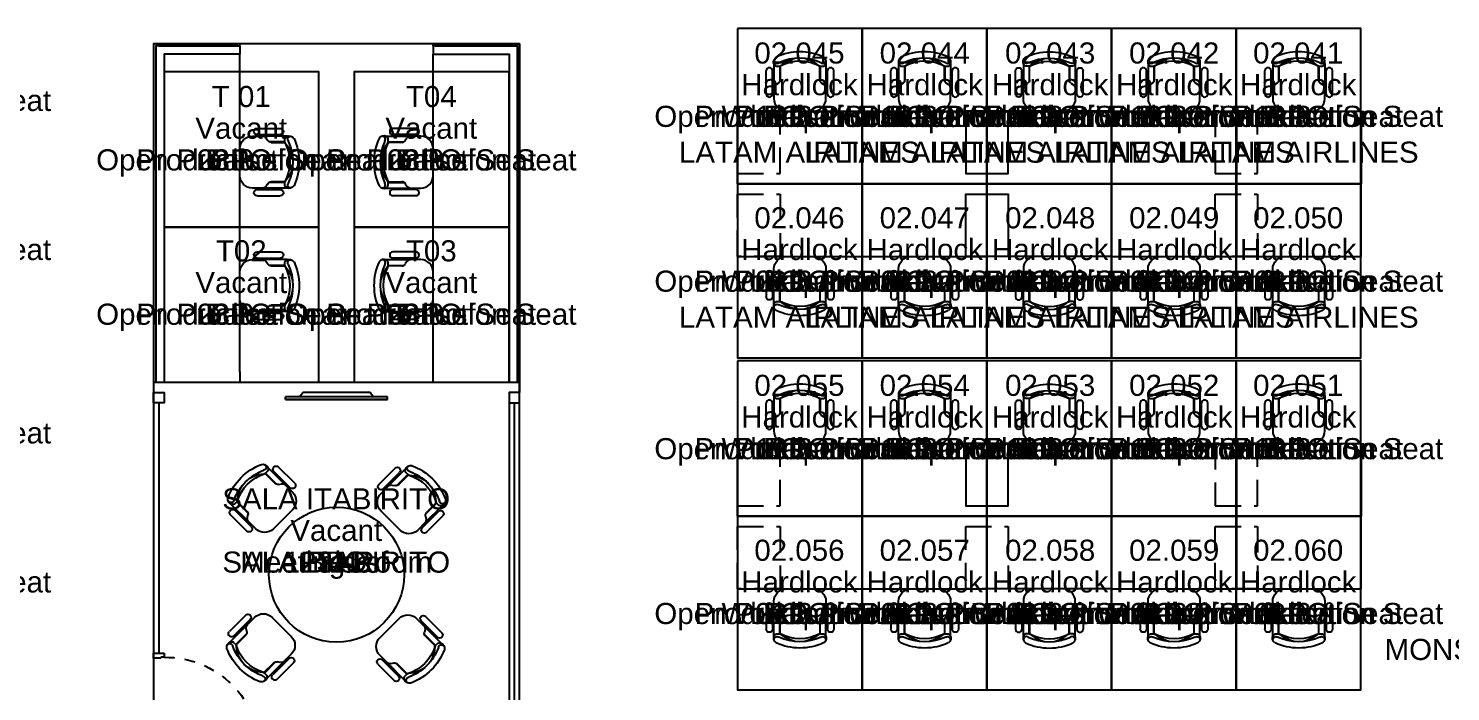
# Model space of a CAD drawing. Header units: metres. Extents: x 249.2 to 324.9, y -97.6 to -23.3.
# Drawn here: x 268.73 to 282.42, y -66.5 to -60.11 of the extents above; entities that cross this region are included whole.
import ezdxf
from ezdxf.enums import TextEntityAlignment as Align

# ---------------------------------------------------------------- set-up
doc = ezdxf.new("R2010")
doc.units = ezdxf.units.M
doc.linetypes.add('ACC BH AltaVila -2PAV$0$HIDDEN', pattern=[0.375, 0.25, -0.125])
doc.linetypes.add('ACC BH AltaVila -2PAV$0$HIDDEN2', pattern=[0.1875, 0.125, -0.0625])
for name, color, linetype in [('ACC BH AltaVila -2PAV$0$252', 7, 'Continuous'), ('ACC BH AltaVila -2PAV$0$DGS', 7, 'Continuous'), ('ACC BH AltaVila -2PAV$0$DPT', 7, 'Continuous'), ('ACC BH AltaVila -2PAV$0$INF', 7, 'Continuous'), ('ACC BH AltaVila -2PAV$0$MBN', 7, 'Continuous'), ('ACC BH AltaVila -2PAV$0$PN1', 7, 'Continuous'), ('ACC BH AltaVila -2PAV$0$PRJ', 7, 'ACC BH AltaVila -2PAV$0$HIDDEN2'), ('EC1 Space Function Descs', 7, 'Continuous'), ('EC1 Space Names', 7, 'Continuous'), ('EC1 Space Numbers', 140, 'Continuous'), ('EC1 Space Polygons', 6, 'Continuous'), ('EC1 Space Project', 7, 'Continuous'), ('EC1 Space Square Footages', 7, 'Continuous'), ('EC1 Space Status Descs', 7, 'Continuous'), ('EC1 Space Type Descs', 7, 'Continuous'), ('EC1 Tenant Names', 7, 'Continuous'), ('EC1 UDA Design Capacity', 7, 'Continuous'), ('EC1 UDA Is Secured', 7, 'Continuous')]:
    doc.layers.add(name, color=color, linetype=linetype)
doc.styles.add('EC1 LABELS', font='arial.ttf', dxfattribs={"height": 0.2})

# ---------------------------------------------------------------- blocks, each defined once
blk = doc.blocks.new('ACC BH AltaVila -2PAV$0$CAD10')
for p, q in [((-25, -11.2), (-25, -35.1)), ((25, -11.2), (25, -35.1)), ((-32.5, -40.5), (-32.5, -18.2)), ((-26.5, -40.5), (-26.5, -18.2)), ((-22.7, -13.8), (-19, -13.8)), ((-19.5, -13.8), (-19.5, -28.8)), ((-19, -13.8), (-19, -26.9)), ((19, -13.8), (22.7, -13.8)), ((19, -26.9), (19, -13.8)), ((19.5, -13.8), (19.5, -28.8)), ((26.5, -40.5), (26.5, -18.2)), ((32.5, -40.5), (32.5, -18.2)), ((-25, -35.1), (-25, -45)), ((-20.8, -30.2), (-23.2, -31.8)), ((23.2, -31.8), (20.8, -30.2)), ((25, -45), (25, -35.1)), ((-13, -57), (13, -57))]:
    blk.add_line(p, q)
for centre, radius, start, end in [((-19.7, -9.6), 5.59, 123.8625, 206.9558), ((-19.7, -9.6), 5.59, 197.4075, 206.9558), ((-22.1, -8.2), 2.82, 158.9328, 309.9139), ((-20.8, -9.7), 4.48, 211.9392, 245.6213), ((0, -55.1), 55.1, 65.57, 114.43), ((0, -55.1), 49.1, 65.57, 114.43), ((0, -48.9), 39.9, 61.5569, 118.4431), ((-20.8, -9.7), 4.48, 294.3787, 309.8839), ((0, -32.1), 26.1, 46.4961, 133.5039), ((20.8, -9.7), 4.48, 230.1161, 245.6213), ((22.1, -8.2), 2.82, 230.0861, 21.0672), ((20.8, -9.7), 4.48, 294.3787, 328.0608), ((19.7, -9.6), 5.59, 333.0442, 56.1375), ((-29.5, -18.2), 3, 0, 180), ((-22.5, -12.8), 1, 242.2765, 270), ((-23, -26.9), 4, 303.6901, 0), ((-19.3, -12.8), 1, 270, 298.086), ((19.3, -12.8), 1, 241.914, 270), ((23, -26.9), 4, 180, 236.3099), ((22.5, -12.8), 1, 270, 297.7235), ((29.5, -18.2), 3, 0, 180), ((-29.5, -40.5), 3, 180, 0), ((-21, -35.1), 4, 123.6901, 180), ((21, -35.1), 4, 0, 56.3099), ((29.5, -40.5), 3, 180, 0), ((-13, -45), 12, 180, 270), ((13, -45), 12, 270, 0)]:
    blk.add_arc(centre, radius, start, end)
blk = doc.blocks.new('ACC BH AltaVila -2PAV$0$TV 42')
at = {"layer": 'ACC BH AltaVila -2PAV$0$INF'}
for p, q in [((-894.1, 473.6), (-796.1, 473.6)), ((-894.1, 473.6), (-796.1, 473.6)), ((-894.1, 471.1), (-894.1, 473.6)), ((-894.1, 471.1), (-796.1, 471.1)), ((-796.1, 471.1), (-894.1, 471.1)), ((-880.6, 473.6), (-877.6, 478)), ((-877.6, 478), (-812.7, 478)), ((-809.7, 473.6), (-812.7, 478)), ((-796.1, 471.1), (-796.1, 473.6))]:
    blk.add_line(p, q, dxfattribs=at)
blk = doc.blocks.new('ACC BH AltaVila -2PAV$0$CAD')
for p, q in [((16.5, 32.5), (38.8, 32.5)), ((21.8, 25), (12, 25)), ((16.5, 26.5), (38.8, 26.5)), ((45.7, 25), (21.8, 25)), ((26.8, 20.8), (25.2, 23.2)), ((43.2, 19.5), (28.2, 19.5)), ((43.2, 19), (30.1, 19)), ((43.2, 22.7), (43.2, 19)), ((0, 13), (0, -13)), ((12, -25), (21.8, -25)), ((16.5, -26.5), (38.8, -26.5)), ((45.7, -25), (21.8, -25)), ((25.2, -23.2), (26.8, -20.8)), ((43.2, -19.5), (28.2, -19.5)), ((30.1, -19), (43.2, -19)), ((43.2, -19), (43.2, -22.7)), ((16.5, -32.5), (38.8, -32.5))]:
    blk.add_line(p, q)
for centre, radius, start, end in [((16.5, 29.5), 3, 90, 270), ((38.8, 29.5), 3, 270, 90), ((12, 13), 12, 90, 180), ((21.8, 21), 4, 33.6901, 90), ((30.1, 23), 4, 213.6901, 270), ((47.2, 20.8), 4.47, 121.9392, 155.6213), ((44.2, 22.4), 0.999, 152.2765, 180), ((44.2, 19.2), 0.999, 180, 208.086), ((47.2, 20.8), 4.47, 204.3787, 219.8839), ((8.1, 0), 39.9, 331.5569, 28.4431), ((24.9, 0), 26.1, 316.4961, 43.5039), ((47.4, 19.7), 5.58, 33.8625, 116.9558), ((47.4, 19.7), 5.58, 107.4075, 116.9558), ((48.7, 22.1), 2.82, 68.9328, 219.9139), ((1.9, 0), 49, 335.57, 24.43), ((1.9, 0), 55, 335.57, 24.43), ((12, -13), 12, 180, 270), ((16.5, -29.5), 3, 90, 270), ((21.8, -21), 4, 270, 326.3099), ((30.1, -23), 4, 90, 146.3099), ((38.8, -29.5), 3, 270, 90), ((47.2, -20.8), 4.47, 140.1161, 155.6213), ((44.2, -19.2), 0.999, 151.914, 180), ((44.2, -22.4), 0.999, 180, 207.7235), ((47.2, -20.8), 4.47, 204.3787, 238.0608), ((47.4, -19.7), 5.58, 243.0442, 326.1375), ((48.7, -22.1), 2.82, 140.0861, 291.0672)]:
    blk.add_arc(centre, radius, start, end)
blk = doc.blocks.new('*U44')
at = {"layer": 'ACC BH AltaVila -2PAV$0$MBN', "rotation": 90}
blk.add_blockref('ACC BH AltaVila -2PAV$0$CAD', (0, -28.5), dxfattribs=at)
blk = doc.blocks.new('*U45')
at = {"layer": 'ACC BH AltaVila -2PAV$0$MBN', "color": 0, "linetype": 'ByBlock', "lineweight": -2, "transparency": 16777216}
blk.add_blockref('*U44', (77019.3, -90319.2), dxfattribs=at)
for p, rotation in [((76918.4, -90421.8), 90), ((77121.9, -90420.2), 270), ((77020.9, -90522.8), 180)]:
    blk.add_blockref('*U44', p, dxfattribs=dict(at, rotation=rotation))
blk = doc.blocks.new('ACC BH AltaVila -2PAV$0$PT 90 BT 10')
at = {"color": 2}
blk.add_lwpolyline([(96.4, -6944.2), (99.4, -6944.2), (99.4, -6945.2), (106.4, -6945.2), (106.4, -6940.2), (96.4, -6940.2), (96.4, -6944.2)], dxfattribs=at)
for points in [[(4.4, -7033.2), (96.4, -7033.2), (96.4, -7036.2), (4.4, -7036.2)], [(96.4, -7036.2), (99.4, -7036.2), (99.4, -7035.2), (106.4, -7035.2), (106.4, -7040.2), (96.4, -7040.2)]]:
    blk.add_lwpolyline(points, close=True, dxfattribs=at)
at = {"color": 1}
blk.add_arc((94.9, -7034.7), 90.5, 89.0283, 180.9717, dxfattribs=at)

msp = doc.modelspace()

# ---------------------------------------------------------------- linework, layer by layer
at = {"layer": 'ACC BH AltaVila -2PAV$0$252'}
for points in [[(276.754, -60.91), (276.754, -61.61), (275.554, -61.61), (275.554, -60.91)], [(277.954, -60.91), (277.954, -61.61), (276.754, -61.61), (276.754, -60.91)], [(278.159, -60.91), (277.749, -60.91), (277.749, -61.51), (278.159, -61.51)], [(277.954, -60.91), (277.954, -61.61), (279.154, -61.61), (279.154, -60.91)], [(280.354, -60.91), (280.354, -61.61), (279.154, -61.61), (279.154, -60.91)], [(281.554, -60.91), (281.554, -61.61), (280.354, -61.61), (280.354, -60.91)], [(276.754, -62.31), (276.754, -61.61), (275.554, -61.61), (275.554, -62.31)], [(277.954, -62.31), (277.954, -61.61), (276.754, -61.61), (276.754, -62.31)], [(278.159, -62.31), (277.749, -62.31), (277.749, -61.71), (278.159, -61.71)], [(277.954, -62.31), (277.954, -61.61), (279.154, -61.61), (279.154, -62.31)], [(280.354, -62.31), (280.354, -61.61), (279.154, -61.61), (279.154, -62.31)], [(281.554, -62.31), (281.554, -61.61), (280.354, -61.61), (280.354, -62.31)], [(276.754, -64.11), (276.754, -64.81), (275.554, -64.81), (275.554, -64.11)], [(277.954, -64.11), (277.954, -64.81), (276.754, -64.81), (276.754, -64.11)], [(278.159, -64.11), (277.749, -64.11), (277.749, -64.71), (278.159, -64.71)], [(277.954, -64.11), (277.954, -64.81), (279.154, -64.81), (279.154, -64.11)], [(280.354, -64.11), (280.354, -64.81), (279.154, -64.81), (279.154, -64.11)], [(281.554, -64.11), (281.554, -64.81), (280.354, -64.81), (280.354, -64.11)], [(276.754, -65.51), (276.754, -64.81), (275.554, -64.81), (275.554, -65.51)], [(277.954, -65.51), (277.954, -64.81), (276.754, -64.81), (276.754, -65.51)], [(277.954, -65.51), (277.954, -64.81), (279.154, -64.81), (279.154, -65.51)], [(280.354, -65.51), (280.354, -64.81), (279.154, -64.81), (279.154, -65.51)], [(281.554, -65.51), (281.554, -64.81), (280.354, -64.81), (280.354, -65.51)]]:
    msp.add_lwpolyline(points, close=True, dxfattribs=at)
at = {"layer": 'ACC BH AltaVila -2PAV$0$252', "linetype": 'ACC BH AltaVila -2PAV$0$HIDDEN'}
for points in [[(275.964, -60.91), (275.554, -60.91), (275.554, -61.51), (275.964, -61.51)], [(280.559, -60.91), (280.149, -60.91), (280.149, -61.51), (280.559, -61.51)], [(275.964, -62.31), (275.554, -62.31), (275.554, -61.71), (275.964, -61.71)], [(280.559, -62.31), (280.149, -62.31), (280.149, -61.71), (280.559, -61.71)], [(275.964, -64.11), (275.554, -64.11), (275.554, -64.71), (275.964, -64.71)], [(280.559, -64.11), (280.149, -64.11), (280.149, -64.71), (280.559, -64.71)], [(275.964, -65.51), (275.554, -65.51), (275.554, -64.91), (275.964, -64.91)], [(278.159, -65.51), (277.749, -65.51), (277.749, -64.91), (278.159, -64.91)], [(280.559, -65.51), (280.149, -65.51), (280.149, -64.91), (280.559, -64.91)]]:
    msp.add_lwpolyline(points, close=True, dxfattribs=at)
at = {"layer": 'ACC BH AltaVila -2PAV$0$DGS'}
for p, q in [((269.934, -63.519), (273.454, -63.519)), ((269.934, -63.519), (269.934, -63.619)), ((273.454, -63.519), (273.454, -63.619))]:
    msp.add_line(p, q, dxfattribs=at)
at = {"layer": 'ACC BH AltaVila -2PAV$0$DPT'}
for p, q in [((269.934, -63.719), (269.934, -66.14)), ((269.984, -63.719), (269.984, -66.13)), ((273.354, -63.719), (273.354, -67.13)), ((273.404, -63.719), (273.404, -67.13))]:
    msp.add_line(p, q, dxfattribs=at)
for points in [[(269.934, -63.619), (270.034, -63.619), (270.034, -63.719), (269.934, -63.719)], [(273.454, -63.619), (273.354, -63.619), (273.354, -63.719), (273.454, -63.719)]]:
    msp.add_lwpolyline(points, close=True, dxfattribs=at)
at = {"layer": 'ACC BH AltaVila -2PAV$0$MBN'}
for p, q in [((270.764, -60.281), (270.764, -60.361)), ((272.624, -60.281), (272.624, -60.361)), ((270.764, -63.419), (270.764, -63.519)), ((270.034, -63.619), (270.034, -63.619)), ((272.624, -63.519), (273.354, -63.519))]:
    msp.add_line(p, q, dxfattribs=at)
for points in [[(269.984, -60.281), (270.764, -60.281), (270.764, -60.261), (269.934, -60.261), (269.934, -63.519), (269.954, -63.519)], [(269.984, -60.281), (270.744, -60.281), (270.744, -60.281), (269.954, -60.281), (269.954, -63.519), (269.954, -63.519)], [(273.404, -60.281), (272.624, -60.281), (272.624, -60.261), (273.454, -60.261), (273.454, -63.519), (273.434, -63.519)], [(273.404, -60.281), (272.644, -60.281), (272.644, -60.281), (273.434, -60.281), (273.434, -63.519), (273.434, -63.519)], [(270.764, -61.011), (270.764, -61.011), (270.764, -60.361), (270.034, -60.361), (270.034, -63.419)], [(272.624, -61.011), (272.624, -61.011), (272.624, -60.361), (273.354, -60.361), (273.354, -63.419)], [(270.034, -61.011), (270.034, -63.519), (270.034, -63.519), (270.034, -63.519)], [(270.764, -63.419), (270.764, -63.419), (270.764, -61.011)], [(272.624, -63.519), (272.624, -63.519), (272.624, -61.011)], [(273.354, -61.011), (273.354, -63.519), (273.354, -63.519), (273.354, -63.519)]]:
    msp.add_lwpolyline(points, dxfattribs=at)
msp.add_circle((271.694, -65.374), 0.65, dxfattribs=at)
at = {"layer": 'ACC BH AltaVila -2PAV$0$PN1'}
msp.add_lwpolyline([(269.934, -63.519), (273.454, -63.519), (273.454, -60.261), (269.934, -60.261)], close=True, dxfattribs=at)
at = {"layer": 'EC1 Space Polygons'}
for points in [[(275.553, -60.114), (275.553, -61.61), (276.754, -61.61), (276.754, -60.114), (275.553, -60.114)], [(276.754, -60.114), (276.754, -61.61), (277.954, -61.61), (277.954, -60.114), (276.754, -60.114)], [(277.954, -60.114), (277.954, -61.61), (279.154, -61.61), (279.154, -60.114), (277.954, -60.114)], [(279.154, -60.114), (279.154, -61.61), (280.353, -61.61), (280.353, -60.114), (279.154, -60.114)], [(280.353, -60.114), (280.353, -61.61), (281.553, -61.61), (281.553, -60.114), (280.353, -60.114)], [(270.035, -62.026), (271.523, -62.026), (271.523, -60.533), (270.035, -60.533), (270.035, -62.026)], [(271.865, -62.026), (273.354, -62.026), (273.354, -60.533), (271.865, -60.533), (271.865, -62.026)], [(275.553, -61.61), (275.553, -63.285), (276.754, -63.285), (276.754, -61.61), (275.553, -61.61)], [(276.754, -61.61), (276.754, -63.285), (277.954, -63.285), (277.954, -61.61), (276.754, -61.61)], [(277.954, -61.61), (277.954, -63.285), (279.154, -63.285), (279.154, -61.61), (277.954, -61.61)], [(279.154, -61.61), (279.154, -63.285), (280.353, -63.285), (280.353, -61.61), (279.154, -61.61)], [(280.353, -61.61), (280.353, -63.285), (281.553, -63.285), (281.553, -61.61), (280.353, -61.61)], [(270.035, -63.519), (271.523, -63.519), (271.523, -62.026), (270.035, -62.026), (270.035, -63.519)], [(271.865, -63.519), (273.354, -63.519), (273.354, -62.026), (271.865, -62.026), (271.865, -63.519)], [(275.553, -63.313), (275.553, -64.81), (276.754, -64.81), (276.754, -63.313), (275.553, -63.313)], [(276.754, -63.313), (276.754, -64.81), (277.954, -64.81), (277.954, -63.313), (276.754, -63.313)], [(277.954, -63.313), (277.954, -64.81), (279.154, -64.81), (279.154, -63.313), (277.954, -63.313)], [(279.154, -63.313), (279.154, -64.81), (280.353, -64.81), (280.353, -63.313), (279.154, -63.313)], [(280.353, -63.313), (280.353, -64.81), (281.553, -64.81), (281.553, -63.313), (280.353, -63.313)], [(269.935, -63.519), (273.453, -63.519), (273.453, -66.777), (269.935, -66.777), (269.935, -63.519)], [(275.553, -64.81), (275.553, -66.484), (276.754, -66.484), (276.754, -64.81), (275.553, -64.81)], [(276.754, -64.81), (276.754, -66.484), (277.954, -66.484), (277.954, -64.81), (276.754, -64.81)], [(277.954, -64.81), (277.954, -66.484), (279.154, -66.484), (279.154, -64.81), (277.954, -64.81)], [(279.154, -64.81), (279.154, -66.484), (280.353, -66.484), (280.353, -64.81), (279.154, -64.81)], [(280.353, -64.81), (280.353, -66.484), (281.553, -66.484), (281.553, -64.81), (280.353, -64.81)]]:
    msp.add_lwpolyline(points, close=True, dxfattribs=at)

# ---------------------------------------------------------------- block references
at = {"layer": 'ACC BH AltaVila -2PAV$0$252', "extrusion": (0, 0, -1), "xscale": -0.01, "yscale": 0.01, "zscale": -0.01}
for p in [(-276.154, -60.34), (-277.354, -60.34), (-280.954, -60.34), (-276.154, -63.54), (-277.354, -63.54), (-280.954, -63.54)]:
    msp.add_blockref('ACC BH AltaVila -2PAV$0$CAD10', p, dxfattribs=at)
at = {"layer": 'ACC BH AltaVila -2PAV$0$252', "yscale": 0.01, "zscale": 0.01}
for p, xscale in [((278.554, -60.34), -0.01), ((279.754, -60.34), 0.01), ((278.554, -63.54), -0.01), ((279.754, -63.54), 0.01)]:
    msp.add_blockref('ACC BH AltaVila -2PAV$0$CAD10', p, dxfattribs=dict(at, xscale=xscale))
at = {"layer": 'ACC BH AltaVila -2PAV$0$252', "yscale": 0.01, "zscale": 0.01, "rotation": 180}
for p, xscale in [((276.154, -62.88), -0.01), ((277.354, -62.88), -0.01), ((278.554, -62.88), 0.01), ((279.754, -62.88), -0.01), ((280.954, -62.88), -0.01), ((276.154, -66.08), -0.01), ((277.354, -66.08), -0.01), ((278.554, -66.08), 0.01), ((279.754, -66.08), -0.01), ((280.954, -66.08), -0.01)]:
    msp.add_blockref('ACC BH AltaVila -2PAV$0$CAD10', p, dxfattribs=dict(at, xscale=xscale))
at = {"layer": 'ACC BH AltaVila -2PAV$0$INF', "color": 252, "xscale": -0.01, "yscale": 0.01, "zscale": 0.01}
msp.add_blockref('ACC BH AltaVila -2PAV$0$TV 42', (263.242, -68.398), dxfattribs=at)
at = {"layer": 'ACC BH AltaVila -2PAV$0$MBN', "extrusion": (0, 0, -1), "yscale": 0.01, "zscale": -0.01}
for p, xscale, rotation in [((-271.334, -61.401), 0.01, 90.00000000000001), ((-272.054, -61.401), -0.01, 270), ((-271.334, -62.59), 0.01, 90.00000000000001), ((-272.054, -62.59), -0.01, 270)]:
    msp.add_blockref('ACC BH AltaVila -2PAV$0$CAD10', p, dxfattribs=dict(at, xscale=xscale, rotation=rotation))
at = {"layer": 'ACC BH AltaVila -2PAV$0$MBN', "xscale": -0.01, "yscale": 0.01, "zscale": 0.01, "rotation": 45}
msp.add_blockref('*U45', (176.932, 1118.623), dxfattribs=at)
at = {"layer": 'ACC BH AltaVila -2PAV$0$PRJ', "xscale": -0.01, "yscale": 0.01, "zscale": 0.01}
msp.add_blockref('ACC BH AltaVila -2PAV$0$PT 90 BT 10', (270.998, 3.273), dxfattribs=at)

# ---------------------------------------------------------------- texts
at = {"layer": 'EC1 Space Function Descs', "style": 'EC1 LABELS'}
for s, p in [('Production Seat', (276.149, -61.062)), ('Production Seat', (277.355, -61.062)), ('Production Seat', (278.562, -61.062)), ('Production Seat', (279.756, -61.062)), ('Production Seat', (280.949, -61.062)), ('Production Seat', (270.777, -61.481)), ('Production Seat', (272.606, -61.481)), ('Production Seat', (276.149, -62.649)), ('Production Seat', (277.355, -62.649)), ('Production Seat', (278.562, -62.649)), ('Production Seat', (279.756, -62.649)), ('Production Seat', (280.949, -62.649)), ('Production Seat', (270.777, -62.967)), ('Production Seat', (272.606, -62.967)), ('Production Seat', (276.149, -64.262)), ('Production Seat', (277.355, -64.262)), ('Production Seat', (278.562, -64.262)), ('Production Seat', (279.756, -64.262)), ('Production Seat', (280.949, -64.262)), ('Meeting Room', (271.691, -65.354)), ('Production Seat', (276.149, -65.849)), ('Production Seat', (277.355, -65.849)), ('Production Seat', (278.562, -65.849)), ('Production Seat', (279.756, -65.849)), ('Production Seat', (280.949, -65.849))]:
    msp.add_text(s, height=0.2032, dxfattribs=at).set_placement(p, align=Align.CENTER)
at = {"layer": 'EC1 Space Names', "style": 'EC1 LABELS'}
for s, p in [('Workstation', (276.149, -61.062)), ('Workstation', (277.355, -61.062)), ('Workstation', (278.562, -61.062)), ('Workstation', (279.756, -61.062)), ('Workstation', (280.949, -61.062)), ('Workstation', (276.149, -62.649)), ('Workstation', (277.355, -62.649)), ('Workstation', (278.562, -62.649)), ('Workstation', (279.756, -62.649)), ('Workstation', (280.949, -62.649)), ('Workstation', (276.149, -64.262)), ('Workstation', (277.355, -64.262)), ('Workstation', (278.562, -64.262)), ('Workstation', (279.756, -64.262)), ('Workstation', (280.949, -64.262)), ('SALA ITABIRITO', (271.691, -65.354)), ('Workstation', (276.149, -65.849)), ('Workstation', (277.355, -65.849)), ('Workstation', (278.562, -65.849)), ('Workstation', (279.756, -65.849)), ('Workstation', (280.949, -65.849))]:
    msp.add_text(s, height=0.2032, dxfattribs=at).set_placement(p, align=Align.CENTER)
at = {"layer": 'EC1 Space Numbers', "style": 'EC1 LABELS'}
for s, p in [('02.045', (276.149, -60.452)), ('02.044', (277.355, -60.452)), ('02.043', (278.562, -60.452)), ('02.042', (279.756, -60.452)), ('02.041', (280.949, -60.452)), ('T 01', (270.777, -60.871)), ('T04', (272.606, -60.871)), ('02.046', (276.149, -62.039)), ('02.047', (277.355, -62.039)), ('02.048', (278.562, -62.039)), ('02.049', (279.756, -62.039)), ('02.050', (280.949, -62.039)), ('T02', (270.777, -62.357)), ('T03', (272.606, -62.357)), ('02.055', (276.149, -63.652)), ('02.054', (277.355, -63.652)), ('02.053', (278.562, -63.652)), ('02.052', (279.756, -63.652)), ('02.051', (280.949, -63.652)), ('SALA ITABIRITO', (271.691, -64.745)), ('02.056', (276.149, -65.24)), ('02.057', (277.355, -65.24)), ('02.058', (278.562, -65.24)), ('02.059', (279.756, -65.24)), ('02.060', (280.949, -65.24))]:
    msp.add_text(s, height=0.2032, dxfattribs=at).set_placement(p, align=Align.CENTER)
at = {"layer": 'EC1 Space Project', "style": 'EC1 LABELS'}
for s, p in [('LATAM AIRLINES', (276.149, -61.407)), ('LATAM AIRLINES', (277.355, -61.407)), ('LATAM AIRLINES', (278.562, -61.407)), ('LATAM AIRLINES', (279.756, -61.407)), ('LATAM AIRLINES', (280.949, -61.407)), ('LATAM AIRLINES', (276.149, -62.995)), ('LATAM AIRLINES', (277.355, -62.995)), ('LATAM AIRLINES', (278.562, -62.995)), ('LATAM AIRLINES', (279.756, -62.995)), ('LATAM AIRLINES', (280.949, -62.995)), ('MONSANTO (Comissionamento)', (283.87, -66.195))]:
    msp.add_text(s, height=0.2032, dxfattribs=at).set_placement(p, align=Align.CENTER)
at = {"layer": 'EC1 Space Square Footages', "style": 'EC1 LABELS'}
for s, p in [('19.3 sf', (276.149, -61.062)), ('19.3 sf', (277.355, -61.062)), ('19.3 sf', (278.562, -61.062)), ('19.3 sf', (279.756, -61.062)), ('19.3 sf', (280.949, -61.062)), ('23.9 sf', (270.777, -61.481)), ('23.9 sf', (272.606, -61.481)), ('21.6 sf', (276.149, -62.649)), ('21.6 sf', (277.355, -62.649)), ('21.6 sf', (278.562, -62.649)), ('21.6 sf', (279.756, -62.649)), ('21.6 sf', (280.949, -62.649)), ('23.9 sf', (270.777, -62.967)), ('23.9 sf', (272.606, -62.967)), ('19.3 sf', (276.149, -64.262)), ('19.3 sf', (277.355, -64.262)), ('19.3 sf', (278.562, -64.262)), ('19.3 sf', (279.756, -64.262)), ('19.3 sf', (280.949, -64.262)), ('123.4 sf', (271.691, -65.354)), ('21.6 sf', (276.149, -65.849)), ('21.6 sf', (277.355, -65.849)), ('21.6 sf', (278.562, -65.849)), ('21.6 sf', (279.756, -65.849)), ('21.6 sf', (280.949, -65.849))]:
    msp.add_text(s, height=0.2032, dxfattribs=at).set_placement(p, align=Align.CENTER)
at = {"layer": 'EC1 Space Status Descs', "style": 'EC1 LABELS'}
for s, p in [('Hardlock', (276.149, -60.757)), ('Hardlock', (277.355, -60.757)), ('Hardlock', (278.562, -60.757)), ('Hardlock', (279.756, -60.757)), ('Hardlock', (280.949, -60.757)), ('Vacant', (270.777, -61.176)), ('Vacant', (272.606, -61.176)), ('Hardlock', (276.149, -62.344)), ('Hardlock', (277.355, -62.344)), ('Hardlock', (278.562, -62.344)), ('Hardlock', (279.756, -62.344)), ('Hardlock', (280.949, -62.344)), ('Vacant', (270.777, -62.662)), ('Vacant', (272.606, -62.662)), ('Hardlock', (276.149, -63.957)), ('Hardlock', (277.355, -63.957)), ('Hardlock', (278.562, -63.957)), ('Hardlock', (279.756, -63.957)), ('Hardlock', (280.949, -63.957)), ('Vacant', (271.691, -65.049)), ('Hardlock', (276.149, -65.545)), ('Hardlock', (277.355, -65.545)), ('Hardlock', (278.562, -65.545)), ('Hardlock', (279.756, -65.545)), ('Hardlock', (280.949, -65.545))]:
    msp.add_text(s, height=0.2032, dxfattribs=at).set_placement(p, align=Align.CENTER)
at = {"layer": 'EC1 Space Type Descs', "style": 'EC1 LABELS'}
for s, p in [('Open Production Seat', (267.551, -60.909)), ('Open Production Seat', (276.149, -61.062)), ('Open Production Seat', (277.355, -61.062)), ('Open Production Seat', (278.562, -61.062)), ('Open Production Seat', (279.756, -61.062)), ('Open Production Seat', (280.949, -61.062)), ('Open Production Seat', (270.777, -61.481)), ('Open Production Seat', (272.606, -61.481)), ('Open Production Seat', (267.551, -62.344)), ('Open Production Seat', (276.149, -62.649)), ('Open Production Seat', (277.355, -62.649)), ('Open Production Seat', (278.562, -62.649)), ('Open Production Seat', (279.756, -62.649)), ('Open Production Seat', (280.949, -62.649)), ('Open Production Seat', (270.777, -62.967)), ('Open Production Seat', (272.606, -62.967)), ('Open Production Seat', (267.551, -64.11)), ('Open Production Seat', (276.149, -64.262)), ('Open Production Seat', (277.355, -64.262)), ('Open Production Seat', (278.562, -64.262)), ('Open Production Seat', (279.756, -64.262)), ('Open Production Seat', (280.949, -64.262)), ('Meeting Room', (271.691, -65.354)), ('Open Production Seat', (267.551, -65.545)), ('Open Production Seat', (276.149, -65.849)), ('Open Production Seat', (277.355, -65.849)), ('Open Production Seat', (278.562, -65.849)), ('Open Production Seat', (279.756, -65.849)), ('Open Production Seat', (280.949, -65.849))]:
    msp.add_text(s, height=0.2032, dxfattribs=at).set_placement(p, align=Align.CENTER)
at = {"layer": 'EC1 Tenant Names', "style": 'EC1 LABELS'}
for p in [(276.149, -61.062), (277.355, -61.062), (278.562, -61.062), (279.756, -61.062), (280.949, -61.062), (270.777, -61.481), (272.606, -61.481), (276.149, -62.649), (277.355, -62.649), (278.562, -62.649), (279.756, -62.649), (280.949, -62.649), (270.777, -62.967), (272.606, -62.967), (276.149, -64.262), (277.355, -64.262), (278.562, -64.262), (279.756, -64.262), (280.949, -64.262), (271.691, -65.354), (276.149, -65.849), (277.355, -65.849), (278.562, -65.849), (279.756, -65.849), (280.949, -65.849)]:
    msp.add_text('BPO', height=0.2032, dxfattribs=at).set_placement(p, align=Align.CENTER)
at = {"layer": 'EC1 UDA Design Capacity', "style": 'EC1 LABELS'}
for s, p in [('1', (276.149, -61.062)), ('1', (277.355, -61.062)), ('1', (278.562, -61.062)), ('1', (279.756, -61.062)), ('1', (280.949, -61.062)), ('1', (276.149, -62.649)), ('1', (277.355, -62.649)), ('1', (278.562, -62.649)), ('1', (279.756, -62.649)), ('1', (280.949, -62.649)), ('1', (276.149, -64.262)), ('1', (277.355, -64.262)), ('1', (278.562, -64.262)), ('1', (279.756, -64.262)), ('1', (280.949, -64.262)), ('4', (271.691, -65.354)), ('1', (276.149, -65.849)), ('1', (277.355, -65.849)), ('1', (278.562, -65.849)), ('1', (279.756, -65.849)), ('1', (280.949, -65.849))]:
    msp.add_text(s, height=0.203, dxfattribs=at).set_placement(p, align=Align.CENTER)
at = {"layer": 'EC1 UDA Is Secured', "style": 'EC1 LABELS'}
for p in [(276.149, -61.062), (277.355, -61.062), (278.562, -61.062), (279.756, -61.062), (280.949, -61.062), (270.777, -61.481), (272.606, -61.481), (276.149, -62.649), (277.355, -62.649), (278.562, -62.649), (279.756, -62.649), (280.949, -62.649), (270.777, -62.967), (272.606, -62.967), (276.149, -64.262), (277.355, -64.262), (278.562, -64.262), (279.756, -64.262), (280.949, -64.262), (271.691, -65.354), (276.149, -65.849), (277.355, -65.849), (278.562, -65.849), (279.756, -65.849), (280.949, -65.849)]:
    msp.add_text('False', height=0.2032, dxfattribs=at).set_placement(p, align=Align.CENTER)

doc.saveas('drawing.dxf')
